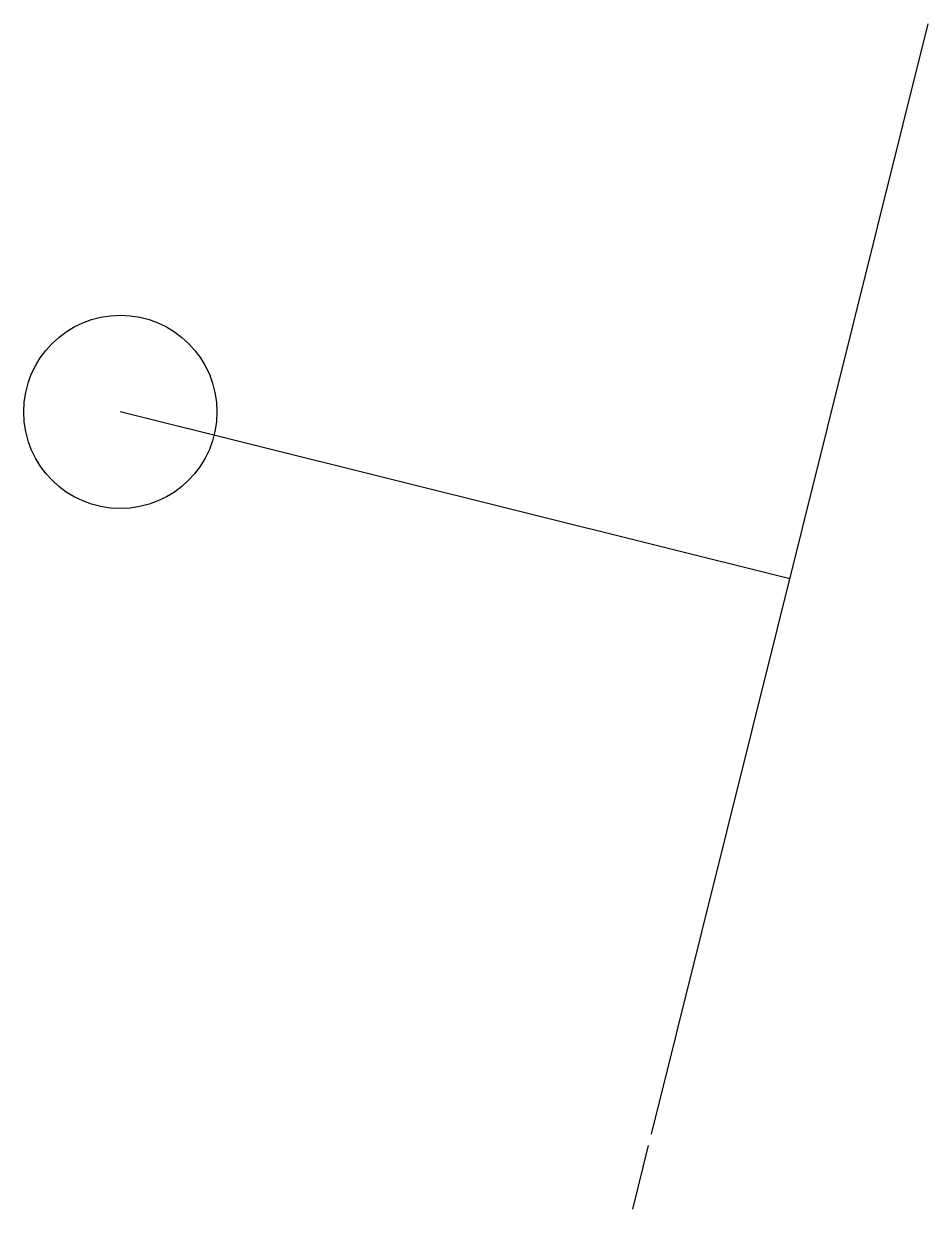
# Model space of a CAD drawing. Header units: millimetres. Extents: x 4.5 to 24.1, y -18.1 to 7.7.
import ezdxf

# ---------------------------------------------------------------- set-up
doc = ezdxf.new("R2010")
doc.units = ezdxf.units.MM
doc.layers.get('0').update_dxf_attribs({"linetype": 'CONTINUOUS'})

msp = doc.modelspace()

# ---------------------------------------------------------------- linework, layer by layer
for p, q in [((18.111, -16.464), (24.127, 7.666)), ((21.119, -4.399), (6.565, -0.77)), ((17.704, -18.096), (18.049, -16.713))]:
    msp.add_line(p, q)
msp.add_circle((6.565, -0.77), 2.1)

doc.saveas('drawing.dxf')
